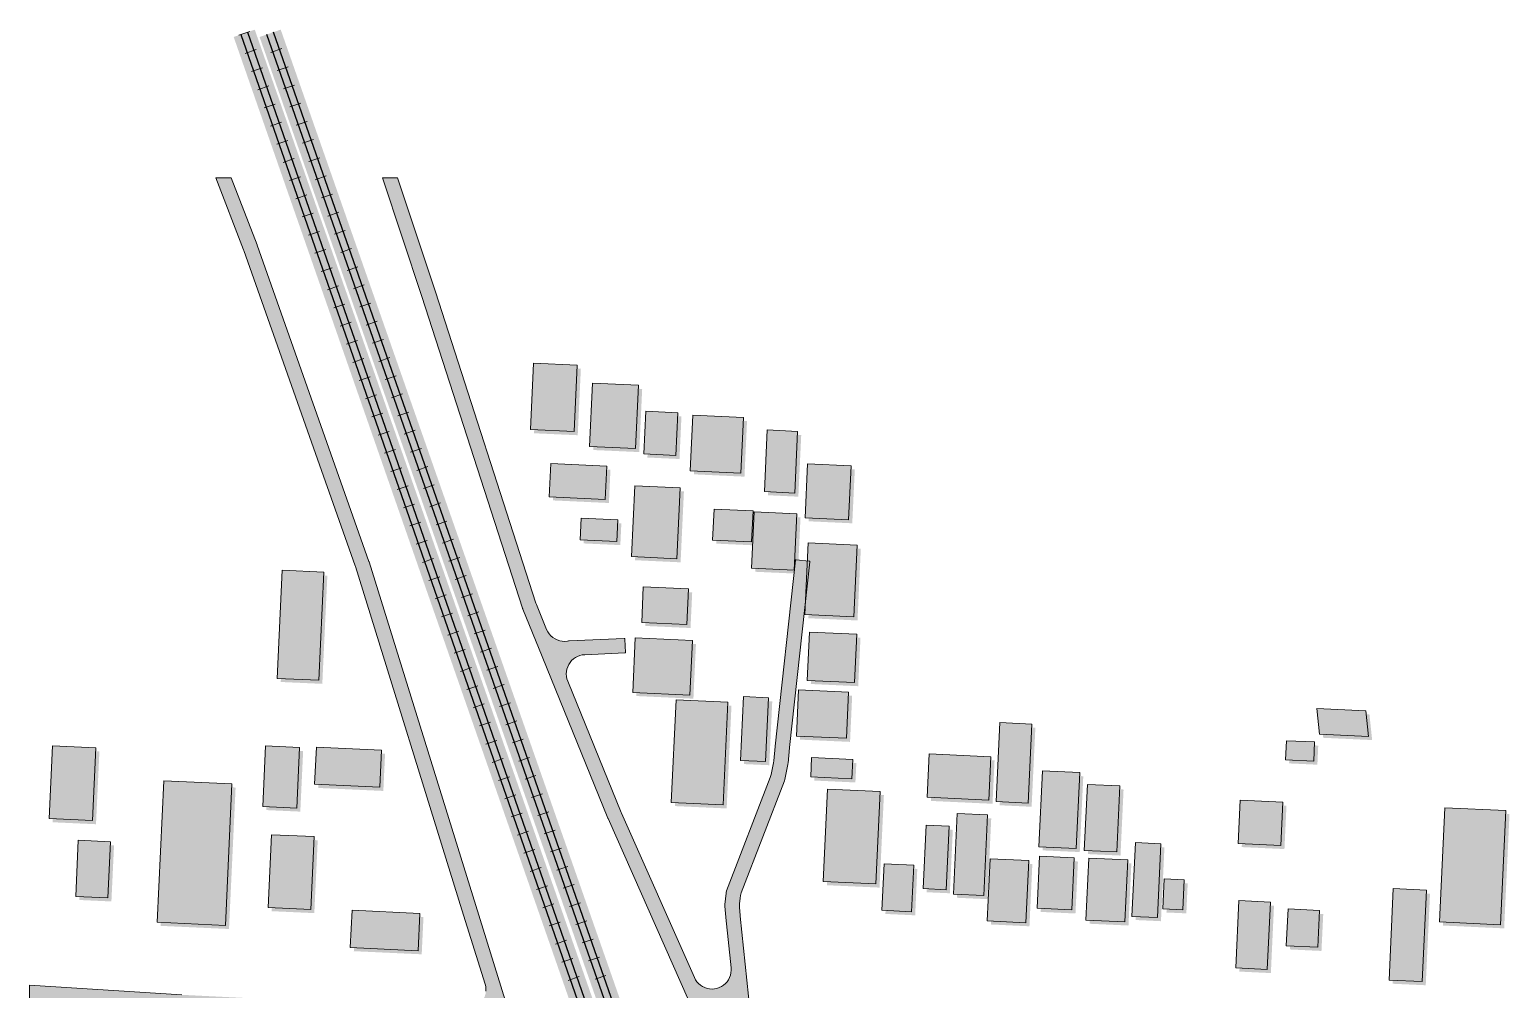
# Model space of a CAD drawing. Header units: metres. Extents: x 305859 to 307221, y 9155922 to 9156786.
# Drawn here: x 305890 to 306197.6, y 9156586.3 to 9156785.8 of the extents above; entities that cross this region are included whole.
import ezdxf

# ---------------------------------------------------------------- set-up
doc = ezdxf.new("R2010")
doc.units = ezdxf.units.M
for name, color, linetype, lineweight, true_color in [('B-BAYANGAN', 7, 'Continuous', 0, 0x76786c), ('J-PERKERASAN_JALAN', 7, 'Continuous', 9, 0x989896), ('K-BANGUNAN_LUAR_TAPAK', 7, 'Continuous', 9, 0xdedede), ('K-REL_BALAS', 7, 'Continuous', 0, 0xb0a89c), ('K-REL_BANTALAN', 7, 'Continuous', 9, 0x5a5a5a), ('K-REL_KA', 7, 'Continuous', 25, 0x282828)]:
    doc.layers.add(name, color=color, linetype=linetype, lineweight=lineweight, true_color=true_color)

msp = doc.modelspace()

# ---------------------------------------------------------------- hatches: boundary and pattern name
at = {"layer": 'B-BAYANGAN', "true_color": 0x76786c}
h = msp.add_hatch(color=8, dxfattribs=at)
h.dxf.hatch_style = 1
h.paths.add_polyline_path([(306003.86, 9156701.48), (305994.79, 9156701.89), (305995.43, 9156715.73), (306004.51, 9156715.31), (306003.86, 9156701.48)])
h = msp.add_hatch(color=8, dxfattribs=at)
h.dxf.hatch_style = 1
h.paths.add_polyline_path([(306007.7, 9156711.53), (306017.25, 9156711.1), (306016.64, 9156697.98), (306007.09, 9156698.41), (306007.7, 9156711.53)])
h = msp.add_hatch(color=8, dxfattribs=at)
h.dxf.hatch_style = 1
h.paths.add_polyline_path([(306018.76, 9156705.71), (306025.41, 9156705.4), (306025, 9156696.54), (306018.34, 9156696.85), (306018.76, 9156705.71)])
h = msp.add_hatch(color=8, dxfattribs=at)
h.dxf.hatch_style = 1
h.paths.add_polyline_path([(306028.52, 9156704.91), (306039.03, 9156704.43), (306038.5, 9156692.87), (306027.98, 9156693.36), (306028.52, 9156704.91)])
h = msp.add_hatch(color=8, dxfattribs=at)
h.dxf.hatch_style = 1
h.paths.add_polyline_path([(306043.99, 9156701.82), (306050.29, 9156701.53), (306049.69, 9156688.71), (306043.39, 9156689.01), (306043.99, 9156701.82)])
h = msp.add_hatch(color=8, dxfattribs=at)
h.dxf.hatch_style = 1
h.paths.add_polyline_path([(305999.02, 9156694.84), (306010.66, 9156694.31), (306010.34, 9156687.4), (305998.7, 9156687.94), (305999.02, 9156694.84)])
h = msp.add_hatch(color=8, dxfattribs=at)
h.dxf.hatch_style = 1
h.paths.add_polyline_path([(306052.37, 9156694.78), (306061.42, 9156694.37), (306060.89, 9156683.18), (306051.84, 9156683.6), (306052.37, 9156694.78)])
h = msp.add_hatch(color=8, dxfattribs=at)
h.dxf.hatch_style = 1
h.paths.add_polyline_path([(306016.46, 9156690.25), (306025.92, 9156689.82), (306025.23, 9156675.07), (306015.77, 9156675.51), (306016.46, 9156690.25)])
h = msp.add_hatch(color=8, dxfattribs=at)
h.dxf.hatch_style = 1
h.paths.add_polyline_path([(306005.31, 9156683.5), (306012.92, 9156683.14), (306012.71, 9156678.65), (306005.09, 9156679), (306005.31, 9156683.5)])
h = msp.add_hatch(color=8, dxfattribs=at)
h.dxf.hatch_style = 1
h.paths.add_polyline_path([(306032.92, 9156685.4), (306041.03, 9156685.03), (306040.73, 9156678.59), (306032.63, 9156678.96), (306032.92, 9156685.4)])
h = msp.add_hatch(color=8, dxfattribs=at)
h.dxf.hatch_style = 1
h.paths.add_polyline_path([(306041.25, 9156684.81), (306050.14, 9156684.4), (306049.59, 9156672.71), (306040.72, 9156673.11), (306041.25, 9156684.81)])
h = msp.add_hatch(color=8, dxfattribs=at)
h.dxf.hatch_style = 1
h.paths.add_polyline_path([(306052.47, 9156678.38), (306062.67, 9156677.91), (306061.98, 9156662.99), (306051.78, 9156663.46), (306052.47, 9156678.38)])
h = msp.add_hatch(color=8, dxfattribs=at)
h.dxf.hatch_style = 1
h.paths.add_polyline_path([(305943.23, 9156672.7), (305951.85, 9156672.31), (305950.8, 9156649.82), (305942.17, 9156650.21), (305943.23, 9156672.7)])
h = msp.add_hatch(color=8, dxfattribs=at)
h.dxf.hatch_style = 1
h.paths.add_polyline_path([(306018.23, 9156669.23), (306027.64, 9156668.8), (306027.29, 9156661.42), (306017.9, 9156661.85), (306018.23, 9156669.23)])
h = msp.add_hatch(color=8, dxfattribs=at)
h.dxf.hatch_style = 1
h.paths.add_polyline_path([(306016.55, 9156658.61), (306028.42, 9156658.07), (306027.89, 9156646.74), (306016.03, 9156647.29), (306016.55, 9156658.61)])
h = msp.add_hatch(color=8, dxfattribs=at)
h.dxf.hatch_style = 1
h.paths.add_polyline_path([(306052.74, 9156659.83), (306062.6, 9156659.39), (306062.12, 9156649.33), (306052.28, 9156649.79), (306052.74, 9156659.83)])
h = msp.add_hatch(color=8, dxfattribs=at)
h.dxf.hatch_style = 1
h.paths.add_polyline_path([(306025.04, 9156645.76), (306035.8, 9156645.28), (306034.8, 9156623.93), (306024.04, 9156624.42), (306025.04, 9156645.76)])
h = msp.add_hatch(color=8, dxfattribs=at)
h.dxf.hatch_style = 1
h.paths.add_polyline_path([(306039.03, 9156646.43), (306044.27, 9156646.18), (306043.65, 9156632.91), (306038.41, 9156633.15), (306039.03, 9156646.43)])
h = msp.add_hatch(color=8, dxfattribs=at)
h.dxf.hatch_style = 1
h.paths.add_polyline_path([(306050.48, 9156647.8), (306060.87, 9156647.33), (306060.43, 9156637.76), (306050.03, 9156638.23), (306050.48, 9156647.8)])
h = msp.add_hatch(color=8, dxfattribs=at)
h.dxf.hatch_style = 1
h.paths.add_polyline_path([(306158.17, 9156643.96), (306168.32, 9156643.49), (306168.89, 9156638.14), (306158.72, 9156638.61), (306158.17, 9156643.96)])
h = msp.add_hatch(color=8, dxfattribs=at)
h.dxf.hatch_style = 1
h.paths.add_polyline_path([(306092.28, 9156641.03), (306098.93, 9156640.72), (306098.15, 9156624.28), (306091.52, 9156624.59), (306092.28, 9156641.03)])
h = msp.add_hatch(color=8, dxfattribs=at)
h.dxf.hatch_style = 1
h.paths.add_polyline_path([(306151.83, 9156637.25), (306157.69, 9156636.99), (306157.51, 9156633.02), (306151.64, 9156633.29), (306151.83, 9156637.25)])
h = msp.add_hatch(color=8, dxfattribs=at)
h.dxf.hatch_style = 1
h.paths.add_polyline_path([(305895.49, 9156636.21), (305904.5, 9156635.8), (305903.79, 9156620.65), (305894.78, 9156621.06), (305895.49, 9156636.21)])
h = msp.add_hatch(color=8, dxfattribs=at)
h.dxf.hatch_style = 1
h.paths.add_polyline_path([(305939.75, 9156636.16), (305946.82, 9156635.83), (305946.23, 9156623.27), (305939.18, 9156623.59), (305939.75, 9156636.16)])
h = msp.add_hatch(color=8, dxfattribs=at)
h.dxf.hatch_style = 1
h.paths.add_polyline_path([(305950.32, 9156635.94), (305963.84, 9156635.31), (305963.48, 9156627.57), (305949.96, 9156628.19), (305950.32, 9156635.94)])
h = msp.add_hatch(color=8, dxfattribs=at)
h.dxf.hatch_style = 1
h.paths.add_polyline_path([(306053.2, 9156633.76), (306061.74, 9156633.37), (306061.54, 9156629.33), (306053.02, 9156629.73), (306053.2, 9156633.76)])
h = msp.add_hatch(color=8, dxfattribs=at)
h.dxf.hatch_style = 1
h.paths.add_polyline_path([(306077.65, 9156634.51), (306090.45, 9156633.93), (306090.02, 9156624.9), (306077.23, 9156625.49), (306077.65, 9156634.51)])
h = msp.add_hatch(color=8, dxfattribs=at)
h.dxf.hatch_style = 1
h.paths.add_polyline_path([(306101.17, 9156630.98), (306108.88, 9156630.62), (306108.15, 9156614.87), (306100.43, 9156615.22), (306101.17, 9156630.98)])
h = msp.add_hatch(color=8, dxfattribs=at)
h.dxf.hatch_style = 1
h.paths.add_polyline_path([(305918.6, 9156628.93), (305932.79, 9156628.27), (305931.42, 9156598.88), (305917.23, 9156599.53), (305918.6, 9156628.93)])
h = msp.add_hatch(color=8, dxfattribs=at)
h.dxf.hatch_style = 1
h.paths.add_polyline_path([(306110.48, 9156628.17), (306117.25, 9156627.86), (306116.61, 9156614.14), (306109.84, 9156614.45), (306110.48, 9156628.17)])
h = msp.add_hatch(color=8, dxfattribs=at)
h.dxf.hatch_style = 1
h.paths.add_polyline_path([(306056.52, 9156627.2), (306067.46, 9156626.7), (306066.56, 9156607.48), (306055.63, 9156607.98), (306056.52, 9156627.2)])
h = msp.add_hatch(color=8, dxfattribs=at)
h.dxf.hatch_style = 1
h.paths.add_polyline_path([(306142.21, 9156624.87), (306151.09, 9156624.47), (306150.67, 9156615.49), (306141.8, 9156615.9), (306142.21, 9156624.87)])
h = msp.add_hatch(color=8, dxfattribs=at)
h.dxf.hatch_style = 1
h.paths.add_polyline_path([(306083.42, 9156622.16), (306089.76, 9156621.87), (306088.97, 9156605.08), (306082.64, 9156605.37), (306083.42, 9156622.16)])
h = msp.add_hatch(color=8, dxfattribs=at)
h.dxf.hatch_style = 1
h.paths.add_polyline_path([(306184.71, 9156623.32), (306197.42, 9156622.74), (306196.31, 9156599.01), (306183.6, 9156599.6), (306184.71, 9156623.32)])
h = msp.add_hatch(color=8, dxfattribs=at)
h.dxf.hatch_style = 1
h.paths.add_polyline_path([(306076.96, 9156619.71), (306081.78, 9156619.48), (306081.16, 9156606.3), (306076.34, 9156606.52), (306076.96, 9156619.71)])
h = msp.add_hatch(color=8, dxfattribs=at)
h.dxf.hatch_style = 1
h.paths.add_polyline_path([(305900.87, 9156616.57), (305907.54, 9156616.26), (305906.99, 9156604.6), (305900.33, 9156604.91), (305900.87, 9156616.57)])
h = msp.add_hatch(color=8, dxfattribs=at)
h.dxf.hatch_style = 1
h.paths.add_polyline_path([(305941, 9156617.73), (305949.85, 9156617.32), (305949.14, 9156602.18), (305940.29, 9156602.58), (305941, 9156617.73)])
h = msp.add_hatch(color=8, dxfattribs=at)
h.dxf.hatch_style = 1
h.paths.add_polyline_path([(306120.45, 9156616.08), (306125.74, 9156615.84), (306125.02, 9156600.5), (306119.74, 9156600.75), (306120.45, 9156616.08)])
h = msp.add_hatch(color=8, dxfattribs=at)
h.dxf.hatch_style = 1
h.paths.add_polyline_path([(306090.3, 9156612.72), (306098.3, 9156612.35), (306097.7, 9156599.44), (306089.69, 9156599.82), (306090.3, 9156612.72)])
h = msp.add_hatch(color=8, dxfattribs=at)
h.dxf.hatch_style = 1
h.paths.add_polyline_path([(306100.55, 9156613.23), (306107.77, 9156612.9), (306107.26, 9156602.1), (306100.04, 9156602.43), (306100.55, 9156613.23)])
h = msp.add_hatch(color=8, dxfattribs=at)
h.dxf.hatch_style = 1
h.paths.add_polyline_path([(306110.79, 9156612.88), (306118.87, 9156612.5), (306118.27, 9156599.6), (306110.19, 9156599.97), (306110.79, 9156612.88)])
h = msp.add_hatch(color=8, dxfattribs=at)
h.dxf.hatch_style = 1
h.paths.add_polyline_path([(306068.24, 9156611.65), (306074.4, 9156611.37), (306073.96, 9156601.72), (306067.78, 9156602.01), (306068.24, 9156611.65)])
h = msp.add_hatch(color=8, dxfattribs=at)
h.dxf.hatch_style = 1
h.paths.add_polyline_path([(306126.46, 9156608.55), (306130.57, 9156608.36), (306130.29, 9156602.13), (306126.16, 9156602.31), (306126.46, 9156608.55)])
h = msp.add_hatch(color=8, dxfattribs=at)
h.dxf.hatch_style = 1
h.paths.add_polyline_path([(306174.03, 9156606.52), (306180.91, 9156606.21), (306180.02, 9156587.19), (306173.14, 9156587.5), (306174.03, 9156606.52)])
h = msp.add_hatch(color=8, dxfattribs=at)
h.dxf.hatch_style = 1
h.paths.add_polyline_path([(306141.97, 9156604.02), (306148.5, 9156603.73), (306147.85, 9156589.72), (306141.31, 9156590.03), (306141.97, 9156604.02)])
h = msp.add_hatch(color=8, dxfattribs=at)
h.dxf.hatch_style = 1
h.paths.add_polyline_path([(305957.72, 9156602.02), (305971.82, 9156601.38), (305971.45, 9156593.62), (305957.35, 9156594.27), (305957.72, 9156602.02)])
h = msp.add_hatch(color=8, dxfattribs=at)
h.dxf.hatch_style = 1
h.paths.add_polyline_path([(306152.16, 9156602.31), (306158.73, 9156602), (306158.36, 9156594.32), (306151.79, 9156594.63), (306152.16, 9156602.31)])
at = {"layer": 'J-PERKERASAN_JALAN', "true_color": 0xa8a8a6}
h = msp.add_hatch(color=253, dxfattribs=at)
h.dxf.hatch_style = 1
h.paths.add_polyline_path([(306040.95, 9156432.46), (306041.02, 9156433.05), (306041.09, 9156434.64), (306041.08, 9156435.18), (306040.99, 9156435.71), (306040.83, 9156436.23), (306006.24, 9156527.28), (306006.23, 9156527.3), (305988.24, 9156576.43), (305988.03, 9156576.91), (305987.76, 9156577.35), (305987.43, 9156577.76), (305987.06, 9156578.12), (305986.64, 9156578.43), (305986.19, 9156578.68), (305985.7, 9156578.87), (305985.2, 9156578.99), (305984.68, 9156579.05), (305921.5, 9156582.21), (305921.48, 9156582.21), (305890, 9156584.17), (305890, 9156587.18), (305921.62, 9156585.2), (305921.67, 9156585.2), (305980.6, 9156582.26), (305981.11, 9156582.27), (305981.62, 9156582.34), (305982.11, 9156582.48), (305982.59, 9156582.68), (305983.03, 9156582.94), (305983.44, 9156583.25), (305983.8, 9156583.61), (305984.11, 9156584.01), (305984.37, 9156584.46), (305984.57, 9156584.93), (305984.71, 9156585.42), (305984.79, 9156585.93), (305984.8, 9156586.44), (305984.74, 9156586.95), (305984.62, 9156587.45), (305979.81, 9156602.89), (305957.69, 9156674.17), (305957.64, 9156674.32), (305934.49, 9156739.9), (305934.45, 9156740.01), (305928.69, 9156755), (305931.9, 9156755), (305937.27, 9156741.03), (305937.28, 9156741), (305937.29, 9156740.99), (305937.3, 9156740.96), (305960.5, 9156675.23), (305960.51, 9156675.2), (305960.52, 9156675.18), (305960.53, 9156675.14), (305982.67, 9156603.78), (305982.67, 9156603.78), (305988.8, 9156584.12), (305988.98, 9156583.65), (305989.21, 9156583.21), (305989.5, 9156582.81), (305989.83, 9156582.44), (305990.21, 9156582.11), (305990.63, 9156581.84), (305991.08, 9156581.62), (305991.55, 9156581.46), (305992.04, 9156581.35), (306000.66, 9156580.09), (306000.93, 9156580.05), (306022.17, 9156578.43), (306022.42, 9156578.4), (306022.43, 9156578.39), (306022.57, 9156578.37), (306023.08, 9156578.31), (306023.59, 9156578.31), (306024.09, 9156578.38), (306024.59, 9156578.51), (306025.06, 9156578.71), (306025.5, 9156578.96), (306025.91, 9156579.27), (306026.28, 9156579.62), (306026.59, 9156580.02), (306026.85, 9156580.46), (306027.06, 9156580.93), (306027.2, 9156581.42), (306027.28, 9156581.92), (306027.3, 9156582.44), (306027.25, 9156582.94), (306027.14, 9156583.44), (306026.96, 9156583.92), (306010.17, 9156621.82), (306010.15, 9156621.85), (306010.15, 9156621.86), (306010.13, 9156621.89), (305996.45, 9156655.52), (305992.45, 9156665.36), (305992.43, 9156665.42), (305992.41, 9156665.46), (305992.39, 9156665.53), (305971.49, 9156730.3), (305971.48, 9156730.33), (305963.29, 9156755), (305966.45, 9156755), (305974.33, 9156731.27), (305995.19, 9156666.61), (305995.3, 9156666.33), (305997.4, 9156661.14), (305997.64, 9156660.66), (305997.94, 9156660.22), (305998.29, 9156659.81), (305998.69, 9156659.46), (305999.14, 9156659.17), (305999.62, 9156658.94), (306000.13, 9156658.77), (306000.66, 9156658.68), (306001.19, 9156658.65), (306001.73, 9156658.7), (306001.96, 9156658.73), (306002.07, 9156658.74), (306013.5, 9156659.22), (306013.62, 9156659.22), (306013.64, 9156659.1), (306013.75, 9156656.36), (306013.75, 9156656.24), (306013.63, 9156656.23), (306005.32, 9156655.88), (306004.81, 9156655.82), (306004.32, 9156655.7), (306003.84, 9156655.52), (306003.39, 9156655.28), (306002.97, 9156654.99), (306002.6, 9156654.64), (306002.27, 9156654.25), (306001.99, 9156653.82), (306001.78, 9156653.36), (306001.62, 9156652.88), (306001.52, 9156652.37), (306001.49, 9156651.87), (306001.52, 9156651.36), (306001.62, 9156650.86), (306001.79, 9156650.37), (306012.89, 9156623.08), (306012.94, 9156622.97), (306028.09, 9156588.78), (306028.32, 9156588.32), (306028.62, 9156587.9), (306028.97, 9156587.52), (306029.36, 9156587.19), (306029.79, 9156586.91), (306030.25, 9156586.69), (306030.74, 9156586.53), (306031.25, 9156586.43), (306031.76, 9156586.4), (306032.27, 9156586.43), (306032.78, 9156586.54), (306033.26, 9156586.7), (306033.72, 9156586.92), (306034.15, 9156587.21), (306034.54, 9156587.54), (306034.89, 9156587.93), (306035.18, 9156588.35), (306035.41, 9156588.81), (306035.59, 9156589.29), (306035.7, 9156589.79), (306035.74, 9156590.3), (306035.72, 9156590.82), (306034.62, 9156601.29), (306034.62, 9156601.32), (306034.62, 9156601.33), (306034.62, 9156601.36), (306034.45, 9156603.61), (306034.44, 9156603.7), (306034.44, 9156603.87), (306034.45, 9156603.95), (306034.67, 9156606.31), (306034.68, 9156606.4), (306034.71, 9156606.56), (306034.76, 9156606.71), (306034.79, 9156606.79), (306043.83, 9156630.33), (306044.02, 9156630.97), (306044.52, 9156633.43), (306044.58, 9156633.85), (306044.86, 9156636.83), (306044.86, 9156636.86), (306049.08, 9156675.49), (306049.1, 9156675.61), (306049.23, 9156675.6), (306051.95, 9156675.31), (306052.07, 9156675.28), (306052.06, 9156675.16), (306047.85, 9156636.58), (306047.84, 9156636.52), (306047.55, 9156633.33), (306047.53, 9156633.23), (306047.52, 9156633.17), (306047.51, 9156633.07), (306046.88, 9156629.96), (306046.86, 9156629.88), (306046.81, 9156629.72), (306046.78, 9156629.64), (306037.84, 9156606.38), (306037.68, 9156605.86), (306037.59, 9156605.32), (306037.48, 9156604.09), (306037.47, 9156603.41), (306037.6, 9156601.65), (306037.61, 9156601.54), (306040.05, 9156578.3), (306040.14, 9156577.8), (306040.28, 9156577.31), (306040.49, 9156576.85), (306040.76, 9156576.42), (306041.07, 9156576.02), (306041.44, 9156575.67), (306041.84, 9156575.37), (306042.29, 9156575.12), (306042.76, 9156574.93), (306043.25, 9156574.79), (306043.75, 9156574.73), (306119.27, 9156569.38), (306119.31, 9156569.38), (306119.34, 9156569.38), (306119.38, 9156569.37), (306160.64, 9156564.73), (306160.73, 9156564.72), (306186.14, 9156562.42), (306186.32, 9156562.41), (306211.34, 9156561.32), (306211.34, 9156558.12), (306186.08, 9156559.22), (306186.03, 9156559.22), (306186, 9156559.22), (306185.95, 9156559.22), (306160.39, 9156561.54), (306160.37, 9156561.54), (306160.33, 9156561.54), (306119.11, 9156566.18), (306118.95, 9156566.2), (306041.54, 9156571.67), (306041.01, 9156571.68), (306040.49, 9156571.61), (306039.98, 9156571.47), (306039.49, 9156571.27), (306039.03, 9156571), (306038.61, 9156570.68), (306038.24, 9156570.3), (306037.92, 9156569.88), (306037.66, 9156569.42), (306037.46, 9156568.92), (306037.33, 9156568.41), (306037.27, 9156567.88), (306037.28, 9156567.35), (306037.35, 9156566.83), (306037.5, 9156566.32), (306052.93, 9156523.82), (306052.97, 9156523.7), (306052.99, 9156523.63), (306053.02, 9156523.51), (306061.39, 9156487.26), (306061.53, 9156486.77), (306061.74, 9156486.3), (306062.01, 9156485.87), (306062.33, 9156485.47), (306062.69, 9156485.11), (306063.11, 9156484.81), (306063.55, 9156484.56), (306064.03, 9156484.36), (306064.52, 9156484.23), (306065.03, 9156484.17), (306080.47, 9156483.19), (306080.59, 9156483.18), (306080.65, 9156483.17), (306080.77, 9156483.15), (306103.06, 9156479), (306103.08, 9156479), (306123.17, 9156474.93), (306123.48, 9156474.88), (306129.66, 9156474.13), (306129.72, 9156474.12), (306138.22, 9156473.21), (306138.4, 9156473.2), (306169.22, 9156471.28), (306169.33, 9156471.27), (306186.32, 9156470.68), (306186.37, 9156470.68), (306186.4, 9156470.68), (306186.45, 9156470.67), (306205.83, 9156469), (306205.95, 9156468.99), (306206.01, 9156468.98), (306206.13, 9156468.96), (306211.34, 9156467.86), (306211.34, 9156464.79), (306205.78, 9156465.97), (306205.3, 9156466.04), (306186.31, 9156467.68), (306186.1, 9156467.69), (306169.16, 9156468.28), (306169.14, 9156468.28), (306169.12, 9156468.28), (306169.09, 9156468.28), (306138.11, 9156470.21), (306138.07, 9156470.21), (306138.05, 9156470.21), (306138, 9156470.22), (306129.37, 9156471.14), (306129.35, 9156471.14), (306122.94, 9156471.92), (306122.86, 9156471.93), (306122.82, 9156471.94), (306122.75, 9156471.95), (306102.54, 9156476.05), (306102.48, 9156476.06), (306080.48, 9156480.16), (306080, 9156480.21), (306069.22, 9156480.9), (306068.69, 9156480.9), (306068.16, 9156480.82), (306067.65, 9156480.68), (306067.16, 9156480.48), (306066.71, 9156480.21), (306066.29, 9156479.88), (306065.92, 9156479.5), (306065.6, 9156479.07), (306065.35, 9156478.61), (306065.15, 9156478.11), (306065.03, 9156477.6), (306064.97, 9156477.07), (306064.98, 9156476.54), (306065.07, 9156476.02), (306065.22, 9156475.51), (306073.63, 9156452.95), (306073.68, 9156452.81), (306090.75, 9156411.72), (306090.87, 9156411.44), (306110.25, 9156373.19), (306110.52, 9156372.73), (306110.86, 9156372.3), (306111.25, 9156371.93), (306114.11, 9156369.54), (306114.54, 9156369.23), (306115, 9156368.98), (306115.49, 9156368.79), (306116, 9156368.67), (306121.95, 9156367.65), (306122.12, 9156367.62), (306134.04, 9156366.1), (306134.4, 9156366.07), (306186.4, 9156364.19), (306186.43, 9156364.19), (306211.34, 9156362.95), (306211.34, 9156359.75), (306186.31, 9156360.99), (306186.26, 9156361), (306134.07, 9156362.88), (306133.98, 9156362.89), (306133.93, 9156362.89), (306133.84, 9156362.9), (306121.62, 9156364.46), (306121.57, 9156364.46), (306121.55, 9156364.47), (306121.51, 9156364.47), (306114.03, 9156365.76), (306113.92, 9156365.78), (306113.91, 9156365.78), (306113.73, 9156365.83), (306113.58, 9156365.9), (306113.43, 9156365.97), (306113.27, 9156366.08), (306113.26, 9156366.08), (306113.18, 9156366.15), (306108.35, 9156370.18), (306108.28, 9156370.25), (306108.27, 9156370.25), (306108.14, 9156370.38), (306108.04, 9156370.51), (306107.94, 9156370.66), (306107.94, 9156370.67), (306107.89, 9156370.76), (306087.94, 9156410.15), (306087.91, 9156410.22), (306087.89, 9156410.26), (306087.86, 9156410.33), (306070.69, 9156451.66), (306070.68, 9156451.7), (306070.67, 9156451.72), (306070.66, 9156451.75), (306059.26, 9156482.32), (306059.22, 9156482.44), (306059.2, 9156482.52), (306059.17, 9156482.64), (306049.97, 9156522.52), (306049.83, 9156522.99), (306032.51, 9156570.69), (306032.29, 9156571.18), (306032.01, 9156571.64), (306031.67, 9156572.06), (306031.28, 9156572.43), (306030.84, 9156572.74), (306030.36, 9156572.99), (306029.85, 9156573.17), (306022.31, 9156575.33), (306021.92, 9156575.42), (306021.52, 9156575.47), (306000.65, 9156577.07), (306000.59, 9156577.08), (306000.34, 9156577.1), (306000.28, 9156577.11), (305997.32, 9156577.54), (305996.8, 9156577.59), (305996.29, 9156577.56), (305995.78, 9156577.47), (305995.29, 9156577.31), (305994.82, 9156577.1), (305994.38, 9156576.82), (305993.98, 9156576.49), (305993.63, 9156576.11), (305993.33, 9156575.69), (305993.09, 9156575.23), (305992.91, 9156574.75), (305992.79, 9156574.25), (305992.74, 9156573.73), (305992.75, 9156573.22), (305992.83, 9156572.71), (305992.98, 9156572.21), (306009.03, 9156528.37), (306009.05, 9156528.33), (306044.02, 9156436.28), (306044.05, 9156436.19), (306044.1, 9156436.02), (306044.12, 9156435.87), (306044.14, 9156435.69), (306044.13, 9156435.59), (306043.98, 9156432.01), (306043.99, 9156431.49), (306044.07, 9156430.97), (306044.22, 9156430.47), (306044.43, 9156429.99), (306044.7, 9156429.54), (306045.03, 9156429.13), (306045.41, 9156428.77), (306047.45, 9156427.06), (306047.53, 9156426.99), (306047.67, 9156426.85), (306047.79, 9156426.69), (306047.85, 9156426.59), (306056.2, 9156412.54), (306056.26, 9156412.43), (306056.28, 9156412.38), (306056.33, 9156412.27), (306069.46, 9156382.7), (306069.47, 9156382.67), (306069.47, 9156382.66), (306069.48, 9156382.64), (306078.04, 9156361.86), (306078.35, 9156361.27), (306099.47, 9156327.44), (306099.86, 9156326.91), (306134.33, 9156287.87), (306134.36, 9156287.84), (306134.37, 9156287.83), (306134.39, 9156287.8), (306147.68, 9156271.64), (306147.75, 9156271.54), (306147.66, 9156271.46), (306145.55, 9156269.72), (306145.45, 9156269.65), (306145.37, 9156269.74), (306132.12, 9156285.83), (306132.03, 9156285.94), (306097.34, 9156325.23), (306097.28, 9156325.3), (306097.18, 9156325.43), (306097.14, 9156325.5), (306075.58, 9156360.04), (306075.54, 9156360.11), (306075.46, 9156360.26), (306075.43, 9156360.33), (306066.73, 9156381.44), (306066.69, 9156381.54), (306053.7, 9156410.81), (306053.48, 9156411.23), (306045.72, 9156424.3), (306045.47, 9156424.68), (306045.17, 9156425.02), (306044.85, 9156425.33), (306044.8, 9156425.36), (306044.38, 9156425.68), (306043.91, 9156425.93), (306043.42, 9156426.12), (306042.91, 9156426.24), (306042.38, 9156426.29), (306041.86, 9156426.28), (306041.33, 9156426.19), (306040.83, 9156426.04), (306040.35, 9156425.82), (306039.9, 9156425.54), (306038.86, 9156424.8), (306038.77, 9156424.74), (306038.62, 9156424.65), (306038.47, 9156424.58), (306038.32, 9156424.54), (306038.17, 9156424.51), (306038.02, 9156424.49), (306037.83, 9156424.49), (306037.73, 9156424.5), (305928.46, 9156436.38), (305928.34, 9156436.39), (305890, 9156439.4), (305890, 9156442.41), (305928.64, 9156439.38), (305928.67, 9156439.38), (305928.69, 9156439.37), (305928.72, 9156439.37), (306035.77, 9156427.73), (306036.3, 9156427.71), (306036.82, 9156427.75), (306037.33, 9156427.87), (306037.83, 9156428.05), (306038.29, 9156428.29), (306038.72, 9156428.6), (306039.11, 9156428.95), (306039.44, 9156429.35), (306039.72, 9156429.8), (306040.23, 9156430.74), (306040.24, 9156430.76), (306040.55, 9156431.33), (306040.79, 9156431.88), (306040.95, 9156432.46)])
at = {"layer": 'K-BANGUNAN_LUAR_TAPAK', "true_color": 0xececea}
h = msp.add_hatch(color=7, dxfattribs=at)
h.dxf.hatch_style = 1
h.paths.add_polyline_path([(306003.11, 9156702.23), (305994.04, 9156702.64), (305994.68, 9156716.48), (306003.76, 9156716.06), (306003.11, 9156702.23)])
h = msp.add_hatch(color=7, dxfattribs=at)
h.dxf.hatch_style = 1
h.paths.add_polyline_path([(306006.95, 9156712.28), (306016.5, 9156711.85), (306015.89, 9156698.73), (306006.34, 9156699.16), (306006.95, 9156712.28)])
h = msp.add_hatch(color=7, dxfattribs=at)
h.dxf.hatch_style = 1
h.paths.add_polyline_path([(306018.01, 9156706.46), (306024.66, 9156706.15), (306024.25, 9156697.29), (306017.59, 9156697.6), (306018.01, 9156706.46)])
h = msp.add_hatch(color=7, dxfattribs=at)
h.dxf.hatch_style = 1
h.paths.add_polyline_path([(306027.77, 9156705.66), (306038.28, 9156705.18), (306037.75, 9156693.62), (306027.23, 9156694.11), (306027.77, 9156705.66)])
h = msp.add_hatch(color=7, dxfattribs=at)
h.dxf.hatch_style = 1
h.paths.add_polyline_path([(306043.24, 9156702.57), (306049.54, 9156702.28), (306048.94, 9156689.46), (306042.64, 9156689.76), (306043.24, 9156702.57)])
h = msp.add_hatch(color=7, dxfattribs=at)
h.dxf.hatch_style = 1
h.paths.add_polyline_path([(305998.27, 9156695.59), (306009.91, 9156695.06), (306009.59, 9156688.15), (305997.95, 9156688.69), (305998.27, 9156695.59)])
h = msp.add_hatch(color=7, dxfattribs=at)
h.dxf.hatch_style = 1
h.paths.add_polyline_path([(306051.62, 9156695.53), (306060.67, 9156695.12), (306060.14, 9156683.93), (306051.09, 9156684.35), (306051.62, 9156695.53)])
h = msp.add_hatch(color=7, dxfattribs=at)
h.dxf.hatch_style = 1
h.paths.add_polyline_path([(306015.71, 9156691), (306025.17, 9156690.57), (306024.48, 9156675.82), (306015.02, 9156676.26), (306015.71, 9156691)])
h = msp.add_hatch(color=7, dxfattribs=at)
h.dxf.hatch_style = 1
h.paths.add_polyline_path([(306032.17, 9156686.15), (306040.28, 9156685.78), (306039.98, 9156679.34), (306031.88, 9156679.71), (306032.17, 9156686.15)])
h = msp.add_hatch(color=7, dxfattribs=at)
h.dxf.hatch_style = 1
h.paths.add_polyline_path([(306004.56, 9156684.25), (306012.17, 9156683.89), (306011.96, 9156679.4), (306004.34, 9156679.75), (306004.56, 9156684.25)])
h = msp.add_hatch(color=7, dxfattribs=at)
h.dxf.hatch_style = 1
h.paths.add_polyline_path([(306040.5, 9156685.56), (306049.39, 9156685.15), (306048.84, 9156673.46), (306039.97, 9156673.86), (306040.5, 9156685.56)])
h = msp.add_hatch(color=7, dxfattribs=at)
h.dxf.hatch_style = 1
h.paths.add_polyline_path([(306051.72, 9156679.13), (306061.92, 9156678.66), (306061.23, 9156663.74), (306051.03, 9156664.21), (306051.72, 9156679.13)])
h = msp.add_hatch(color=7, dxfattribs=at)
h.dxf.hatch_style = 1
h.paths.add_polyline_path([(305942.48, 9156673.45), (305951.1, 9156673.06), (305950.05, 9156650.57), (305941.42, 9156650.96), (305942.48, 9156673.45)])
h = msp.add_hatch(color=7, dxfattribs=at)
h.dxf.hatch_style = 1
h.paths.add_polyline_path([(306017.48, 9156669.98), (306026.89, 9156669.55), (306026.54, 9156662.17), (306017.15, 9156662.6), (306017.48, 9156669.98)])
h = msp.add_hatch(color=7, dxfattribs=at)
h.dxf.hatch_style = 1
h.paths.add_polyline_path([(306015.8, 9156659.36), (306027.67, 9156658.82), (306027.14, 9156647.49), (306015.28, 9156648.04), (306015.8, 9156659.36)])
h = msp.add_hatch(color=7, dxfattribs=at)
h.dxf.hatch_style = 1
h.paths.add_polyline_path([(306051.99, 9156660.58), (306061.85, 9156660.14), (306061.37, 9156650.08), (306051.53, 9156650.54), (306051.99, 9156660.58)])
h = msp.add_hatch(color=7, dxfattribs=at)
h.dxf.hatch_style = 1
h.paths.add_polyline_path([(306024.29, 9156646.51), (306035.05, 9156646.03), (306034.05, 9156624.68), (306023.29, 9156625.17), (306024.29, 9156646.51)])
h = msp.add_hatch(color=7, dxfattribs=at)
h.dxf.hatch_style = 1
h.paths.add_polyline_path([(306038.28, 9156647.18), (306043.52, 9156646.93), (306042.9, 9156633.66), (306037.66, 9156633.9), (306038.28, 9156647.18)])
h = msp.add_hatch(color=7, dxfattribs=at)
h.dxf.hatch_style = 1
h.paths.add_polyline_path([(306049.73, 9156648.55), (306060.12, 9156648.08), (306059.68, 9156638.51), (306049.28, 9156638.98), (306049.73, 9156648.55)])
h = msp.add_hatch(color=7, dxfattribs=at)
h.dxf.hatch_style = 1
h.paths.add_polyline_path([(306157.42, 9156644.71), (306167.57, 9156644.24), (306168.14, 9156638.89), (306157.97, 9156639.36), (306157.42, 9156644.71)])
h = msp.add_hatch(color=7, dxfattribs=at)
h.dxf.hatch_style = 1
h.paths.add_polyline_path([(306091.53, 9156641.78), (306098.18, 9156641.47), (306097.4, 9156625.03), (306090.77, 9156625.34), (306091.53, 9156641.78)])
h = msp.add_hatch(color=7, dxfattribs=at)
h.dxf.hatch_style = 1
h.paths.add_polyline_path([(305894.74, 9156636.96), (305903.75, 9156636.55), (305903.04, 9156621.4), (305894.03, 9156621.81), (305894.74, 9156636.96)])
h = msp.add_hatch(color=7, dxfattribs=at)
h.dxf.hatch_style = 1
h.paths.add_polyline_path([(305939, 9156636.91), (305946.07, 9156636.58), (305945.48, 9156624.02), (305938.43, 9156624.34), (305939, 9156636.91)])
h = msp.add_hatch(color=7, dxfattribs=at)
h.dxf.hatch_style = 1
h.paths.add_polyline_path([(305949.57, 9156636.69), (305963.09, 9156636.06), (305962.73, 9156628.32), (305949.21, 9156628.94), (305949.57, 9156636.69)])
h = msp.add_hatch(color=7, dxfattribs=at)
h.dxf.hatch_style = 1
h.paths.add_polyline_path([(306151.08, 9156638), (306156.94, 9156637.74), (306156.76, 9156633.77), (306150.89, 9156634.04), (306151.08, 9156638)])
h = msp.add_hatch(color=7, dxfattribs=at)
h.dxf.hatch_style = 1
h.paths.add_polyline_path([(306052.45, 9156634.51), (306060.99, 9156634.12), (306060.79, 9156630.08), (306052.27, 9156630.48), (306052.45, 9156634.51)])
h = msp.add_hatch(color=7, dxfattribs=at)
h.dxf.hatch_style = 1
h.paths.add_polyline_path([(306076.9, 9156635.26), (306089.7, 9156634.68), (306089.27, 9156625.65), (306076.48, 9156626.24), (306076.9, 9156635.26)])
h = msp.add_hatch(color=7, dxfattribs=at)
h.dxf.hatch_style = 1
h.paths.add_polyline_path([(306100.42, 9156631.73), (306108.13, 9156631.37), (306107.4, 9156615.62), (306099.68, 9156615.97), (306100.42, 9156631.73)])
h = msp.add_hatch(color=7, dxfattribs=at)
h.dxf.hatch_style = 1
h.paths.add_polyline_path([(305917.85, 9156629.68), (305932.04, 9156629.02), (305930.67, 9156599.63), (305916.48, 9156600.28), (305917.85, 9156629.68)])
h = msp.add_hatch(color=7, dxfattribs=at)
h.dxf.hatch_style = 1
h.paths.add_polyline_path([(306055.77, 9156627.95), (306066.71, 9156627.45), (306065.81, 9156608.23), (306054.88, 9156608.73), (306055.77, 9156627.95)])
h = msp.add_hatch(color=7, dxfattribs=at)
h.dxf.hatch_style = 1
h.paths.add_polyline_path([(306109.73, 9156628.92), (306116.5, 9156628.61), (306115.86, 9156614.89), (306109.09, 9156615.2), (306109.73, 9156628.92)])
h = msp.add_hatch(color=7, dxfattribs=at)
h.dxf.hatch_style = 1
h.paths.add_polyline_path([(306141.46, 9156625.62), (306150.34, 9156625.22), (306149.92, 9156616.24), (306141.05, 9156616.65), (306141.46, 9156625.62)])
h = msp.add_hatch(color=7, dxfattribs=at)
h.dxf.hatch_style = 1
h.paths.add_polyline_path([(306082.67, 9156622.91), (306089.01, 9156622.62), (306088.22, 9156605.83), (306081.89, 9156606.12), (306082.67, 9156622.91)])
h = msp.add_hatch(color=7, dxfattribs=at)
h.dxf.hatch_style = 1
h.paths.add_polyline_path([(306183.96, 9156624.07), (306196.67, 9156623.49), (306195.56, 9156599.76), (306182.85, 9156600.35), (306183.96, 9156624.07)])
h = msp.add_hatch(color=7, dxfattribs=at)
h.dxf.hatch_style = 1
h.paths.add_polyline_path([(305940.25, 9156618.48), (305949.1, 9156618.07), (305948.39, 9156602.93), (305939.54, 9156603.33), (305940.25, 9156618.48)])
h = msp.add_hatch(color=7, dxfattribs=at)
h.dxf.hatch_style = 1
h.paths.add_polyline_path([(306076.21, 9156620.46), (306081.03, 9156620.23), (306080.41, 9156607.05), (306075.59, 9156607.27), (306076.21, 9156620.46)])
h = msp.add_hatch(color=7, dxfattribs=at)
h.dxf.hatch_style = 1
h.paths.add_polyline_path([(305900.12, 9156617.32), (305906.79, 9156617.01), (305906.24, 9156605.35), (305899.58, 9156605.66), (305900.12, 9156617.32)])
h = msp.add_hatch(color=7, dxfattribs=at)
h.dxf.hatch_style = 1
h.paths.add_polyline_path([(306119.7, 9156616.83), (306124.99, 9156616.59), (306124.27, 9156601.25), (306118.99, 9156601.5), (306119.7, 9156616.83)])
h = msp.add_hatch(color=7, dxfattribs=at)
h.dxf.hatch_style = 1
h.paths.add_polyline_path([(306067.49, 9156612.4), (306073.65, 9156612.12), (306073.21, 9156602.47), (306067.03, 9156602.76), (306067.49, 9156612.4)])
h = msp.add_hatch(color=7, dxfattribs=at)
h.dxf.hatch_style = 1
h.paths.add_polyline_path([(306089.55, 9156613.47), (306097.55, 9156613.1), (306096.95, 9156600.19), (306088.94, 9156600.57), (306089.55, 9156613.47)])
h = msp.add_hatch(color=7, dxfattribs=at)
h.dxf.hatch_style = 1
h.paths.add_polyline_path([(306099.8, 9156613.98), (306107.02, 9156613.65), (306106.51, 9156602.85), (306099.29, 9156603.18), (306099.8, 9156613.98)])
h = msp.add_hatch(color=7, dxfattribs=at)
h.dxf.hatch_style = 1
h.paths.add_polyline_path([(306110.04, 9156613.63), (306118.12, 9156613.25), (306117.52, 9156600.35), (306109.44, 9156600.72), (306110.04, 9156613.63)])
h = msp.add_hatch(color=7, dxfattribs=at)
h.dxf.hatch_style = 1
h.paths.add_polyline_path([(306125.71, 9156609.3), (306129.82, 9156609.11), (306129.54, 9156602.88), (306125.41, 9156603.06), (306125.71, 9156609.3)])
h = msp.add_hatch(color=7, dxfattribs=at)
h.dxf.hatch_style = 1
h.paths.add_polyline_path([(306173.28, 9156607.27), (306180.16, 9156606.96), (306179.27, 9156587.94), (306172.39, 9156588.25), (306173.28, 9156607.27)])
h = msp.add_hatch(color=7, dxfattribs=at)
h.dxf.hatch_style = 1
h.paths.add_polyline_path([(305956.97, 9156602.77), (305971.07, 9156602.13), (305970.7, 9156594.37), (305956.6, 9156595.02), (305956.97, 9156602.77)])
h = msp.add_hatch(color=7, dxfattribs=at)
h.dxf.hatch_style = 1
h.paths.add_polyline_path([(306141.22, 9156604.77), (306147.75, 9156604.48), (306147.1, 9156590.47), (306140.56, 9156590.78), (306141.22, 9156604.77)])
h = msp.add_hatch(color=7, dxfattribs=at)
h.dxf.hatch_style = 1
h.paths.add_polyline_path([(306151.41, 9156603.06), (306157.98, 9156602.75), (306157.61, 9156595.07), (306151.04, 9156595.38), (306151.41, 9156603.06)])
at = {"layer": 'K-REL_BALAS', "true_color": 0xbeb8ae}
h = msp.add_hatch(color=9, dxfattribs=at)
h.dxf.hatch_style = 1
h.paths.add_polyline_path([(306184.8, 9156246.36), (306160.64, 9156270.29), (306160.6, 9156270.33), (306160.57, 9156270.36), (306160.53, 9156270.4), (306135.06, 9156299.21), (306135, 9156299.27), (306134.96, 9156299.33), (306134.9, 9156299.4), (306099.92, 9156348.67), (306099.88, 9156348.73), (306099.85, 9156348.78), (306099.81, 9156348.84), (306083.63, 9156376.35), (306083.61, 9156376.4), (306083.58, 9156376.45), (306083.55, 9156376.5), (306067.77, 9156408.57), (306067.75, 9156408.62), (306067.73, 9156408.67), (306067.7, 9156408.72), (306034.08, 9156492.19), (306034.07, 9156492.23), (306034.06, 9156492.26), (306034.04, 9156492.3), (306009.19, 9156563.83), (306009.19, 9156563.83), (306009.19, 9156563.83), (306009.19, 9156563.83), (305932.39, 9156784.24), (305933.75, 9156784.71), (305935.41, 9156785.29), (305935.41, 9156785.29), (305936.77, 9156785.76), (306013.57, 9156565.36), (306012.21, 9156564.88), (306011.38, 9156564.59), (306012.21, 9156564.88), (306013.57, 9156565.35), (306038.41, 9156493.87), (306071.98, 9156410.54), (306087.68, 9156378.63), (306088.94, 9156376.49), (306087.9, 9156378.29), (306087.88, 9156378.35), (306087.85, 9156378.39), (306087.83, 9156378.44), (306072.89, 9156409.64), (306072.87, 9156409.68), (306072.85, 9156409.73), (306072.83, 9156409.77), (306038.88, 9156494.05), (306038.86, 9156494.08), (306038.85, 9156494.12), (306038.83, 9156494.16), (306014.31, 9156565.43), (305937.78, 9156784.23), (305939.14, 9156784.71), (305940.8, 9156785.29), (305942.16, 9156785.77), (306018.69, 9156566.96), (306017.34, 9156566.49), (306016.5, 9156566.2), (306017.34, 9156566.48), (306018.7, 9156566.95), (306043.2, 9156495.72), (306077.11, 9156411.58), (306091.98, 9156380.52), (306106.71, 9156354.72), (306143.28, 9156304.42), (306167.37, 9156277.09), (306184.8, 9156260.06), (306184.8, 9156253.58), (306164.07, 9156273.83), (306164.03, 9156273.87), (306163.99, 9156273.91), (306163.95, 9156273.95), (306139.73, 9156301.43), (306139.68, 9156301.49), (306139.63, 9156301.54), (306139.59, 9156301.6), (306115.87, 9156334.23), (306138.62, 9156302.19), (306163.96, 9156273.53), (306184.8, 9156252.89), (306184.8, 9156246.36)])

# ---------------------------------------------------------------- linework, layer by layer
at = {"layer": 'J-PERKERASAN_JALAN', "color": 8, "lineweight": 13, "true_color": 0x787876}
for points in [[(305984.79, 9156585.93), (305984.8, 9156586.44), (305984.74, 9156586.95), (305984.62, 9156587.45), (305979.81, 9156602.89), (305957.69, 9156674.17), (305957.64, 9156674.32), (305934.49, 9156739.9), (305934.45, 9156740.01), (305928.69, 9156755), (305931.9, 9156755), (305937.27, 9156741.03), (305937.28, 9156741), (305937.29, 9156740.99), (305937.3, 9156740.96), (305960.5, 9156675.23), (305960.51, 9156675.2), (305960.52, 9156675.18), (305960.53, 9156675.14), (305982.67, 9156603.78), (305982.67, 9156603.78), (305988.8, 9156584.12)], [(306026.96, 9156583.92), (306010.17, 9156621.82), (306010.15, 9156621.85), (306010.15, 9156621.86), (306010.13, 9156621.89), (305996.45, 9156655.52), (305992.45, 9156665.36), (305992.43, 9156665.42), (305992.41, 9156665.46), (305992.39, 9156665.53), (305971.49, 9156730.3), (305971.48, 9156730.33), (305963.29, 9156755), (305966.45, 9156755), (305974.33, 9156731.27), (305995.19, 9156666.61), (305995.3, 9156666.33), (305997.4, 9156661.14), (305997.64, 9156660.66), (305997.94, 9156660.22), (305998.29, 9156659.81), (305998.69, 9156659.46), (305999.14, 9156659.17), (305999.62, 9156658.94), (306000.13, 9156658.77), (306000.66, 9156658.68), (306001.19, 9156658.65), (306001.73, 9156658.7), (306001.96, 9156658.73), (306002.07, 9156658.74), (306013.5, 9156659.22), (306013.62, 9156659.22), (306013.64, 9156659.1), (306013.75, 9156656.36), (306013.75, 9156656.24), (306013.63, 9156656.23), (306005.32, 9156655.88), (306004.81, 9156655.82), (306004.32, 9156655.7), (306003.84, 9156655.52), (306003.39, 9156655.28), (306002.97, 9156654.99), (306002.6, 9156654.64), (306002.27, 9156654.25), (306001.99, 9156653.82), (306001.78, 9156653.36), (306001.62, 9156652.88), (306001.52, 9156652.37), (306001.49, 9156651.87), (306001.52, 9156651.36), (306001.62, 9156650.86), (306001.79, 9156650.37), (306012.89, 9156623.08), (306012.94, 9156622.97), (306028.09, 9156588.78), (306028.32, 9156588.32), (306028.62, 9156587.9), (306028.97, 9156587.52), (306029.36, 9156587.19), (306029.79, 9156586.91), (306030.25, 9156586.69), (306030.74, 9156586.53), (306031.25, 9156586.43), (306031.76, 9156586.4), (306032.27, 9156586.43), (306032.78, 9156586.54), (306033.26, 9156586.7), (306033.72, 9156586.92), (306034.15, 9156587.21), (306034.54, 9156587.54), (306034.89, 9156587.93), (306035.18, 9156588.35), (306035.41, 9156588.81), (306035.59, 9156589.29), (306035.7, 9156589.79), (306035.74, 9156590.3), (306035.72, 9156590.82), (306034.62, 9156601.29), (306034.62, 9156601.32), (306034.62, 9156601.33), (306034.62, 9156601.36), (306034.45, 9156603.61), (306034.44, 9156603.7), (306034.44, 9156603.87), (306034.45, 9156603.95), (306034.67, 9156606.31), (306034.68, 9156606.4), (306034.71, 9156606.56), (306034.76, 9156606.71), (306034.79, 9156606.79), (306043.83, 9156630.33), (306044.02, 9156630.97), (306044.52, 9156633.43), (306044.58, 9156633.85), (306044.86, 9156636.83), (306044.86, 9156636.86), (306049.08, 9156675.49), (306049.1, 9156675.61), (306049.23, 9156675.6), (306051.95, 9156675.31), (306052.07, 9156675.28), (306052.06, 9156675.16), (306047.85, 9156636.58), (306047.84, 9156636.52), (306047.55, 9156633.33), (306047.53, 9156633.23), (306047.52, 9156633.17), (306047.51, 9156633.07), (306046.88, 9156629.96), (306046.86, 9156629.88), (306046.81, 9156629.72), (306046.78, 9156629.64), (306037.84, 9156606.38), (306037.68, 9156605.86), (306037.59, 9156605.32), (306037.48, 9156604.09), (306037.47, 9156603.41), (306037.6, 9156601.65), (306037.61, 9156601.54), (306040.05, 9156578.3)], [(305890, 9156584.17), (305890, 9156587.18), (305921.62, 9156585.2)]]:
    msp.add_lwpolyline(points, dxfattribs=at)
at = {"layer": 'K-BANGUNAN_LUAR_TAPAK', "color": 253, "lineweight": 9, "true_color": 0xb0b0ae}
for points in [[(306003.11, 9156702.23), (305994.04, 9156702.64), (305994.68, 9156716.48), (306003.76, 9156716.06), (306003.11, 9156702.23)], [(306006.95, 9156712.28), (306016.5, 9156711.85), (306015.89, 9156698.73), (306006.34, 9156699.16), (306006.95, 9156712.28)], [(306018.01, 9156706.46), (306024.66, 9156706.15), (306024.25, 9156697.29), (306017.59, 9156697.6), (306018.01, 9156706.46)], [(306027.77, 9156705.66), (306038.28, 9156705.18), (306037.75, 9156693.62), (306027.23, 9156694.11), (306027.77, 9156705.66)], [(306043.24, 9156702.57), (306049.54, 9156702.28), (306048.94, 9156689.46), (306042.64, 9156689.76), (306043.24, 9156702.57)], [(305998.27, 9156695.59), (306009.91, 9156695.06), (306009.59, 9156688.15), (305997.95, 9156688.69), (305998.27, 9156695.59)], [(306051.62, 9156695.53), (306060.67, 9156695.12), (306060.14, 9156683.93), (306051.09, 9156684.35), (306051.62, 9156695.53)], [(306015.71, 9156691), (306025.17, 9156690.57), (306024.48, 9156675.82), (306015.02, 9156676.26), (306015.71, 9156691)], [(306032.17, 9156686.15), (306040.28, 9156685.78), (306039.98, 9156679.34), (306031.88, 9156679.71), (306032.17, 9156686.15)], [(306004.56, 9156684.25), (306012.17, 9156683.89), (306011.96, 9156679.4), (306004.34, 9156679.75), (306004.56, 9156684.25)], [(306040.5, 9156685.56), (306049.39, 9156685.15), (306048.84, 9156673.46), (306039.97, 9156673.86), (306040.5, 9156685.56)], [(306051.72, 9156679.13), (306061.92, 9156678.66), (306061.23, 9156663.74), (306051.03, 9156664.21), (306051.72, 9156679.13)], [(305942.48, 9156673.45), (305951.1, 9156673.06), (305950.05, 9156650.57), (305941.42, 9156650.96), (305942.48, 9156673.45)], [(306017.48, 9156669.98), (306026.89, 9156669.55), (306026.54, 9156662.17), (306017.15, 9156662.6), (306017.48, 9156669.98)], [(306015.8, 9156659.36), (306027.67, 9156658.82), (306027.14, 9156647.49), (306015.28, 9156648.04), (306015.8, 9156659.36)], [(306051.99, 9156660.58), (306061.85, 9156660.14), (306061.37, 9156650.08), (306051.53, 9156650.54), (306051.99, 9156660.58)], [(306024.29, 9156646.51), (306035.05, 9156646.03), (306034.05, 9156624.68), (306023.29, 9156625.17), (306024.29, 9156646.51)], [(306038.28, 9156647.18), (306043.52, 9156646.93), (306042.9, 9156633.66), (306037.66, 9156633.9), (306038.28, 9156647.18)], [(306049.73, 9156648.55), (306060.12, 9156648.08), (306059.68, 9156638.51), (306049.28, 9156638.98), (306049.73, 9156648.55)], [(306157.42, 9156644.71), (306167.57, 9156644.24), (306168.14, 9156638.89), (306157.97, 9156639.36), (306157.42, 9156644.71)], [(306091.53, 9156641.78), (306098.18, 9156641.47), (306097.4, 9156625.03), (306090.77, 9156625.34), (306091.53, 9156641.78)], [(305894.74, 9156636.96), (305903.75, 9156636.55), (305903.04, 9156621.4), (305894.03, 9156621.81), (305894.74, 9156636.96)], [(305939, 9156636.91), (305946.07, 9156636.58), (305945.48, 9156624.02), (305938.43, 9156624.34), (305939, 9156636.91)], [(305949.57, 9156636.69), (305963.09, 9156636.06), (305962.73, 9156628.32), (305949.21, 9156628.94), (305949.57, 9156636.69)], [(306151.08, 9156638), (306156.94, 9156637.74), (306156.76, 9156633.77), (306150.89, 9156634.04), (306151.08, 9156638)], [(306052.45, 9156634.51), (306060.99, 9156634.12), (306060.79, 9156630.08), (306052.27, 9156630.48), (306052.45, 9156634.51)], [(306076.9, 9156635.26), (306089.7, 9156634.68), (306089.27, 9156625.65), (306076.48, 9156626.24), (306076.9, 9156635.26)], [(306100.42, 9156631.73), (306108.13, 9156631.37), (306107.4, 9156615.62), (306099.68, 9156615.97), (306100.42, 9156631.73)], [(305917.85, 9156629.68), (305932.04, 9156629.02), (305930.67, 9156599.63), (305916.48, 9156600.28), (305917.85, 9156629.68)], [(306055.77, 9156627.95), (306066.71, 9156627.45), (306065.81, 9156608.23), (306054.88, 9156608.73), (306055.77, 9156627.95)], [(306109.73, 9156628.92), (306116.5, 9156628.61), (306115.86, 9156614.89), (306109.09, 9156615.2), (306109.73, 9156628.92)], [(306141.46, 9156625.62), (306150.34, 9156625.22), (306149.92, 9156616.24), (306141.05, 9156616.65), (306141.46, 9156625.62)], [(306082.67, 9156622.91), (306089.01, 9156622.62), (306088.22, 9156605.83), (306081.89, 9156606.12), (306082.67, 9156622.91)], [(306183.96, 9156624.07), (306196.67, 9156623.49), (306195.56, 9156599.76), (306182.85, 9156600.35), (306183.96, 9156624.07)], [(305940.25, 9156618.48), (305949.1, 9156618.07), (305948.39, 9156602.93), (305939.54, 9156603.33), (305940.25, 9156618.48)], [(306076.21, 9156620.46), (306081.03, 9156620.23), (306080.41, 9156607.05), (306075.59, 9156607.27), (306076.21, 9156620.46)], [(305900.12, 9156617.32), (305906.79, 9156617.01), (305906.24, 9156605.35), (305899.58, 9156605.66), (305900.12, 9156617.32)], [(306119.7, 9156616.83), (306124.99, 9156616.59), (306124.27, 9156601.25), (306118.99, 9156601.5), (306119.7, 9156616.83)], [(306067.49, 9156612.4), (306073.65, 9156612.12), (306073.21, 9156602.47), (306067.03, 9156602.76), (306067.49, 9156612.4)], [(306089.55, 9156613.47), (306097.55, 9156613.1), (306096.95, 9156600.19), (306088.94, 9156600.57), (306089.55, 9156613.47)], [(306099.8, 9156613.98), (306107.02, 9156613.65), (306106.51, 9156602.85), (306099.29, 9156603.18), (306099.8, 9156613.98)], [(306110.04, 9156613.63), (306118.12, 9156613.25), (306117.52, 9156600.35), (306109.44, 9156600.72), (306110.04, 9156613.63)], [(306125.71, 9156609.3), (306129.82, 9156609.11), (306129.54, 9156602.88), (306125.41, 9156603.06), (306125.71, 9156609.3)], [(306173.28, 9156607.27), (306180.16, 9156606.96), (306179.27, 9156587.94), (306172.39, 9156588.25), (306173.28, 9156607.27)], [(305956.97, 9156602.77), (305971.07, 9156602.13), (305970.7, 9156594.37), (305956.6, 9156595.02), (305956.97, 9156602.77)], [(306141.22, 9156604.77), (306147.75, 9156604.48), (306147.1, 9156590.47), (306140.56, 9156590.78), (306141.22, 9156604.77)], [(306151.41, 9156603.06), (306157.98, 9156602.75), (306157.61, 9156595.07), (306151.04, 9156595.38), (306151.41, 9156603.06)]]:
    msp.add_lwpolyline(points, close=True, dxfattribs=at)
at = {"layer": 'K-REL_BANTALAN'}
for points in [[(305933.45, 9156784.61), (305935.72, 9156785.39)], [(305934.77, 9156780.83), (305937.03, 9156781.62)], [(305942.36, 9156781.81), (305940.09, 9156781.01)], [(305943.68, 9156778.03), (305941.41, 9156777.24)], [(305936.08, 9156777.05), (305938.35, 9156777.84)], [(305937.4, 9156773.27), (305939.67, 9156774.06)], [(305945, 9156774.25), (305942.73, 9156773.46)], [(305938.71, 9156769.5), (305940.98, 9156770.29)], [(305946.32, 9156770.48), (305944.06, 9156769.69)], [(305940.03, 9156765.72), (305942.3, 9156766.51)], [(305947.64, 9156766.7), (305945.38, 9156765.91)], [(305941.35, 9156761.94), (305943.61, 9156762.73)], [(305948.96, 9156762.93), (305946.7, 9156762.14)], [(305942.66, 9156758.16), (305944.93, 9156758.95)], [(305950.28, 9156759.15), (305948.02, 9156758.36)], [(305943.98, 9156754.39), (305946.25, 9156755.18)], [(305951.6, 9156755.38), (305949.34, 9156754.58)], [(305945.3, 9156750.61), (305947.56, 9156751.4)], [(305952.92, 9156751.6), (305950.66, 9156750.81)], [(305946.61, 9156746.83), (305948.88, 9156747.62)], [(305954.25, 9156747.83), (305951.98, 9156747.03)], [(305947.93, 9156743.06), (305950.19, 9156743.84)], [(305955.57, 9156744.05), (305953.3, 9156743.26)], [(305949.24, 9156739.28), (305951.51, 9156740.07)], [(305956.89, 9156740.27), (305954.62, 9156739.48)], [(305950.56, 9156735.5), (305952.83, 9156736.29)], [(305958.21, 9156736.5), (305955.94, 9156735.71)], [(305951.88, 9156731.72), (305954.14, 9156732.51)], [(305959.53, 9156732.72), (305957.26, 9156731.93)], [(305960.85, 9156728.95), (305958.58, 9156728.15)], [(305953.19, 9156727.95), (305955.46, 9156728.74)], [(305954.51, 9156724.17), (305956.77, 9156724.96)], [(305962.17, 9156725.17), (305959.9, 9156724.38)], [(305955.82, 9156720.39), (305958.09, 9156721.18)], [(305963.49, 9156721.4), (305961.22, 9156720.6)], [(305957.14, 9156716.61), (305959.41, 9156717.4)], [(305964.81, 9156717.62), (305962.54, 9156716.83)], [(305958.46, 9156712.84), (305960.72, 9156713.63)], [(305966.13, 9156713.84), (305963.87, 9156713.05)], [(305959.77, 9156709.06), (305962.04, 9156709.85)], [(305967.45, 9156710.07), (305965.19, 9156709.28)], [(305961.09, 9156705.28), (305963.36, 9156706.07)], [(305968.77, 9156706.29), (305966.51, 9156705.5)], [(305962.4, 9156701.51), (305964.67, 9156702.29)], [(305970.09, 9156702.52), (305967.83, 9156701.72)], [(305963.72, 9156697.73), (305965.99, 9156698.52)], [(305971.41, 9156698.74), (305969.15, 9156697.95)], [(305972.73, 9156694.97), (305970.47, 9156694.17)], [(305965.04, 9156693.95), (305967.3, 9156694.74)], [(305966.35, 9156690.17), (305968.62, 9156690.96)], [(305974.06, 9156691.19), (305971.79, 9156690.4)], [(305967.67, 9156686.4), (305969.94, 9156687.19)], [(305975.38, 9156687.41), (305973.11, 9156686.62)], [(305968.99, 9156682.62), (305971.25, 9156683.41)], [(305976.7, 9156683.64), (305974.43, 9156682.85)], [(305970.3, 9156678.84), (305972.57, 9156679.63)], [(305978.02, 9156679.86), (305975.75, 9156679.07)], [(305971.62, 9156675.06), (305973.88, 9156675.85)], [(305979.34, 9156676.09), (305977.07, 9156675.29)], [(305972.93, 9156671.29), (305975.2, 9156672.08)], [(305980.66, 9156672.31), (305978.39, 9156671.52)], [(305974.25, 9156667.51), (305976.52, 9156668.3)], [(305981.98, 9156668.54), (305979.71, 9156667.74)], [(305975.57, 9156663.73), (305977.83, 9156664.52)], [(305983.3, 9156664.76), (305981.03, 9156663.97)], [(305976.88, 9156659.95), (305979.15, 9156660.74)], [(305984.62, 9156660.98), (305982.35, 9156660.19)], [(305978.2, 9156656.18), (305980.46, 9156656.97)], [(305985.94, 9156657.21), (305983.68, 9156656.42)], [(305979.51, 9156652.4), (305981.78, 9156653.19)], [(305987.26, 9156653.43), (305985, 9156652.64)], [(305980.83, 9156648.62), (305983.1, 9156649.41)], [(305988.58, 9156649.66), (305986.32, 9156648.86)], [(305989.9, 9156645.88), (305987.64, 9156645.09)], [(305982.15, 9156644.85), (305984.41, 9156645.64)], [(305983.46, 9156641.07), (305985.73, 9156641.86)], [(305991.22, 9156642.11), (305988.96, 9156641.31)], [(305984.78, 9156637.29), (305987.05, 9156638.08)], [(305992.54, 9156638.33), (305990.28, 9156637.54)], [(305986.09, 9156633.51), (305988.36, 9156634.3)], [(305993.87, 9156634.55), (305991.6, 9156633.76)], [(305987.41, 9156629.74), (305989.68, 9156630.53)], [(305995.19, 9156630.78), (305992.92, 9156629.99)], [(305988.73, 9156625.96), (305990.99, 9156626.75)], [(305996.51, 9156627), (305994.24, 9156626.21)], [(305990.04, 9156622.18), (305992.31, 9156622.97)], [(305997.83, 9156623.23), (305995.56, 9156622.43)], [(305991.36, 9156618.4), (305993.63, 9156619.19)], [(305999.15, 9156619.45), (305996.88, 9156618.66)], [(305992.68, 9156614.63), (305994.94, 9156615.42)], [(306000.47, 9156615.68), (305998.2, 9156614.88)], [(305993.99, 9156610.85), (305996.26, 9156611.64)], [(306001.79, 9156611.9), (305999.52, 9156611.11)], [(305995.31, 9156607.07), (305997.57, 9156607.86)], [(306003.11, 9156608.12), (306000.84, 9156607.33)], [(305996.62, 9156603.3), (305998.89, 9156604.09)], [(306004.43, 9156604.35), (306002.16, 9156603.56)], [(305997.94, 9156599.52), (306000.21, 9156600.31)], [(306005.75, 9156600.57), (306003.49, 9156599.78)], [(305999.26, 9156595.74), (306001.52, 9156596.53)], [(306007.07, 9156596.8), (306004.81, 9156596.01)], [(306000.57, 9156591.96), (306002.84, 9156592.75)], [(306008.39, 9156593.02), (306006.13, 9156592.23)], [(306001.89, 9156588.19), (306004.15, 9156588.98)], [(306009.71, 9156589.25), (306007.45, 9156588.45)]]:
    msp.add_lwpolyline(points, dxfattribs=at)
at = {"layer": 'K-REL_KA'}
for points in [[(305933.9, 9156784.76), (306010.7, 9156564.36)], [(305935.26, 9156785.24), (306012.06, 9156564.83)], [(306015.82, 9156565.96), (305939.29, 9156784.76)], [(306017.18, 9156566.43), (305940.65, 9156785.24)]]:
    msp.add_lwpolyline(points, dxfattribs=at)

doc.saveas('drawing.dxf')
